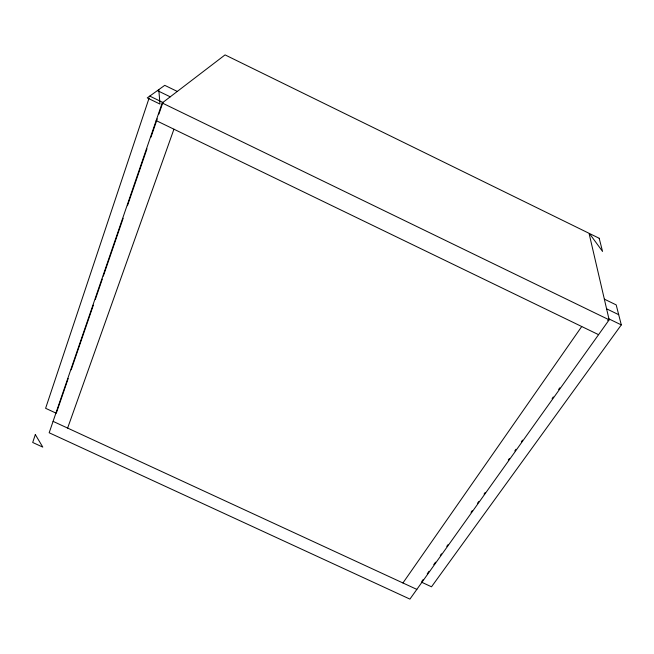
<?xml version="1.0" encoding="UTF-8"?>
<svg xmlns="http://www.w3.org/2000/svg" width="654" height="654" viewBox="0 0 654 654"><rect width="100%" height="100%" fill="white"/><g stroke="black" fill="none" stroke-linecap="round" stroke-linejoin="round"><path stroke-width="0.98" d="M149.12 98.026L45.608 408.3L56.277 413.238L68.196 378.486M162.192 102.98L49.173 432.768L409.919 599.105L609.152 319.839L589.041 233.298L225.058 54.895L162.192 102.98L609.152 319.839M71.172 369.804L93.359 305.14M95.345 299.352L102.294 279.078M103.291 276.184L123.148 218.273M127.456 205.732L146.987 148.785M150.96 137.201L157.254 118.865M158.906 114.041L162.879 102.457L149.766 96.097M67.624 428.084L173.939 129.198M402.929 582.967L581.733 326.526M421.928 581.259L423.113 579.599M427.258 573.787L429.032 571.294M433.766 564.655L435.539 562.162M440.273 555.524L441.458 553.856M446.78 546.384L447.965 544.725M471.052 512.344L472.229 510.684M477.559 503.212L478.744 501.553M484.066 494.081L485.252 492.421M508.33 460.04L509.515 458.38M514.837 450.908L516.022 449.249M521.352 441.777L522.538 440.117M552.123 398.605L553.309 396.945M558.63 389.473L559.816 387.814M607.754 320.558L608.939 318.899L621.3 324.899L431.509 586.793L421.339 582.085M53.08 421.364L416.843 589.393M157.426 90.604L170.244 96.825M606.593 308.811L618.692 314.688M156.159 120.598L598.574 334.676M177.283 91.437L164.751 85.339L147.256 97.896L159.977 104.068L158.783 89.623M604.345 299.14L616.199 304.903L621.3 324.899M35.324 434.583L32.7 442.472L42.796 447.123L35.324 434.583M599.187 238.269L589.418 233.486L602.547 251.43L599.187 238.269"/></g></svg>
